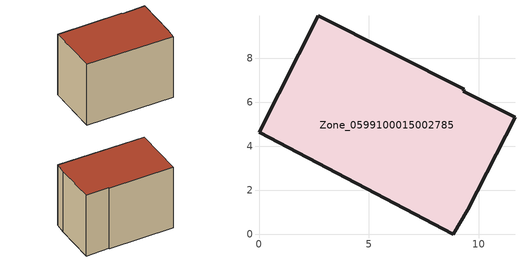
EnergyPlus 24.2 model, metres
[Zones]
Zone_0599100015002785
 floor ground (C_G): 0,4.62 2.7,9.93 9.34,6.58 9.29,6.49 11.65,5.32 9.5,1.11 8.84,0 z1.09
 wall outside (C_F): 9.29,6.49 9.34,6.58 2.7,9.93 0,4.62 8.84,0 9.5,1.11 11.65,5.32 9.29,6.49 z1.09:8.64
 roof outside (C_R): 9.5,1.11 11.65,5.32 9.29,6.49 9.34,6.58 2.7,9.93 0,4.62 8.84,0 z8.64
[BUILDING]
Pand.0599100015002785: North Axis=0; Terrain=City; Loads Convergence Tolerance Value=0.04; Temperature Convergence Tolerance Value=0.4; Solar Distribution=FullExterior; Maximum Number of Warmup Days=25; Minimum Number of Warmup Days=1
[Site:Location]
Rotterdam.The.Hague.AP_ZH_NLD Design_Conditions: Latitude=51.96; Longitude=4.45; Time Zone=1; Elevation=-4.5
[SITE:GROUNDTEMPERATURE:BUILDINGSURFACE]
18, 18, 18, 18, 18, 18, 18, 18, 18, 18, 18, 18
[MATERIAL] Thermal Absorptance=0.9; Solar Absorptance=0.7; Visible Absorptance=0.7
Name | Roughness | Thickness | Conductivity | Density | Specific Heat
G.TI.1946-1964 | MediumSmooth | 0.15 | 1 | 540 | 1210
F.TI.1946-1964 | Rough | 0.3 | 0.857143 | 1920 | 840
R.TI.1946-1964 | MediumRough | 0.2 | 0.277778 | 1500 | 1000
[CONSTRUCTION]
C_G: G.TI.1946-1964
C_F: F.TI.1946-1964
C_R: R.TI.1946-1964
[ZONE]
Zone_0599100015002785: Type=1; Multiplier=1; Ceiling Height=Autocalculate; Volume=Autocalculate; Floor Area=autocalculate; Part of Total Floor Area=Yes
[ZONEINFILTRATION:DESIGNFLOWRATE]
Infil_Zone_0599100015002785: Zone or ZoneList or Space or SpaceList=Zone_0599100015002785; Schedule=AlwaysOn; Design Flow Rate Calculation Method=Flow/Area; Flow Rate per Floor Area=0.003; Constant Term Coefficient=1; Temperature Term Coefficient=0; Velocity Term Coefficient=0; Velocity Squared Term Coefficient=0
[HVACTEMPLATE:ZONE:IDEALLOADSAIRSYSTEM]
Zone_0599100015002785: Maximum Heating Supply Air Temperature=50; Minimum Cooling Supply Air Temperature=13; Maximum Heating Supply Air Humidity Ratio=0.0156; Minimum Cooling Supply Air Humidity Ratio=0.0077; Heating Limit=NoLimit; Cooling Limit=NoLimit; Dehumidification Control Type=ConstantSensibleHeatRatio; Cooling Sensible Heat Ratio=0.7; Dehumidification Setpoint=60; Humidification Control Type=None; Humidification Setpoint=30; Outdoor Air Method=None; Outdoor Air Flow Rate per Person=0.00944; Outdoor Air Flow Rate per Zone Floor Area=0; Outdoor Air Flow Rate per Zone=0; Demand Controlled Ventilation Type=None; Outdoor Air Economizer Type=NoEconomizer; Heat Recovery Type=None; Sensible Heat Recovery Effectiveness=0.7; Latent Heat Recovery Effectiveness=0.65
[ZONECONTROL:THERMOSTAT]
ThermostatControl_Zone_0599100015002785: Zone or ZoneList=Zone_0599100015002785; Control Type Schedule=DualSetpointControlType; Control 1=Thermostat_Zone_0599100015002785; Temperature Difference Between Cutout And Setpoint=0
[THERMOSTATSETPOINT:DUALSETPOINT]
Thermostat_Zone_0599100015002785: Heating Setpoint Temperature Schedule=HeatingSetpoint_Zone_0599100015002785; Cooling Setpoint Temperature Schedule=CoolingSetpoint_Zone_0599100015002785
[SCHEDULE:COMPACT]
HeatingSetpoint_Zone_0599100015002785: Through: 12/31, For: AllDays, Until: 24:00, 21
CoolingSetpoint_Zone_0599100015002785: Through: 12/31, For: AllDays, Until: 24:00, 24
DualSetpointControlType: Through: 12/31, For: AllDays, Until: 24:00, 4
AlwaysOn: Through: 12/31, For: AllDays, Until: 24:00, 1
